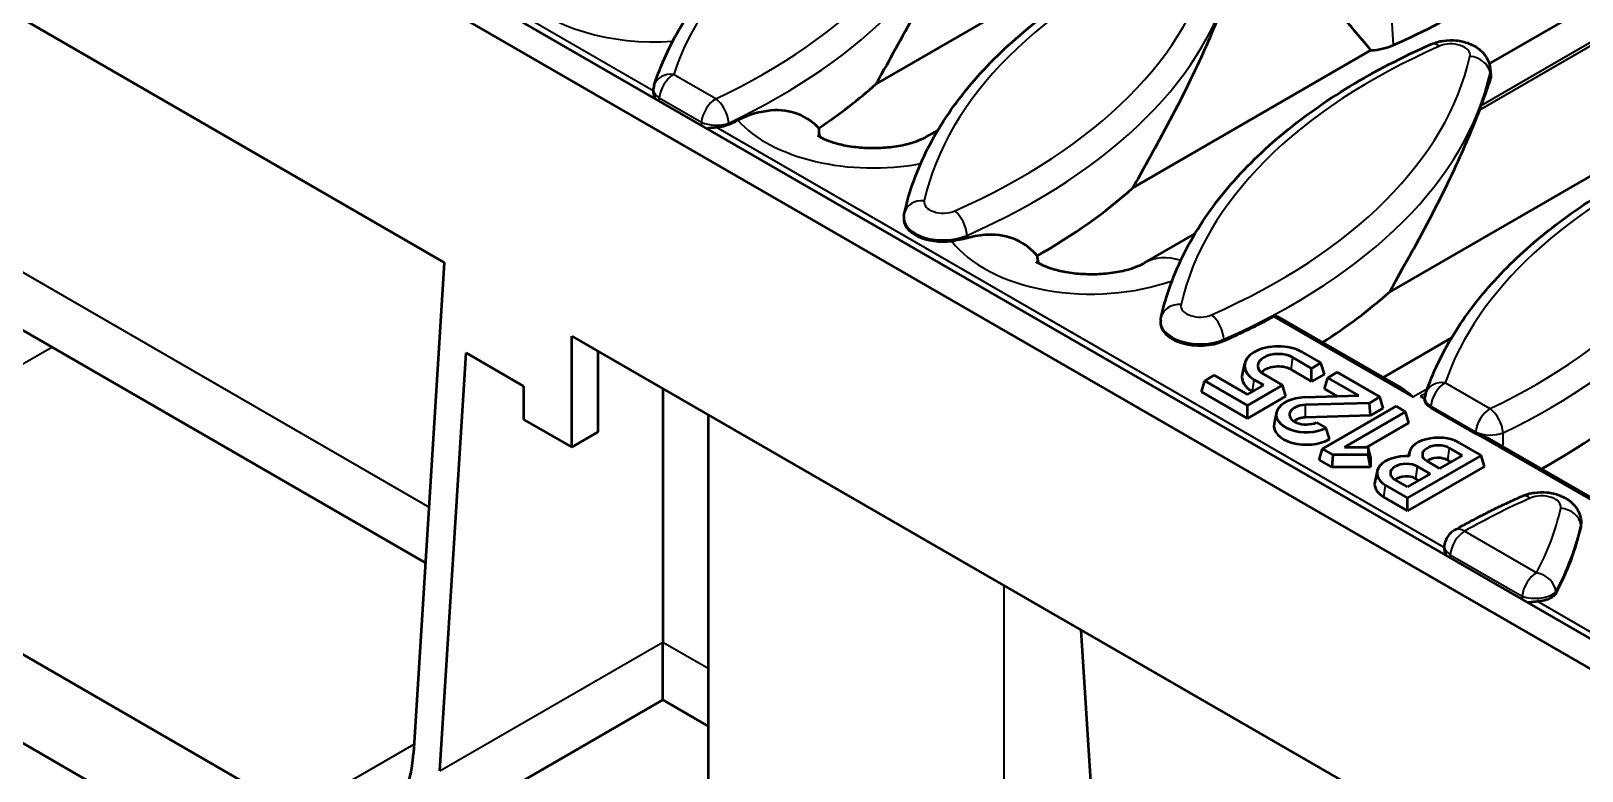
# Model space of a CAD drawing. Header units: millimetres. Extents: x 0 to 1485, y 0 to 1050.
# Drawn here: x 66.7 to 123.8, y 240.1 to 267.3 of the extents above; entities that cross this region are included whole.
import ezdxf

# ---------------------------------------------------------------- set-up
doc = ezdxf.new("R2010")
doc.units = ezdxf.units.MM
doc.header["$LTSCALE"] = 2.5
doc.layers.add('Sichtbar (ISO)', color=7, linetype='Continuous', lineweight=50)
doc.layers.add('Sichtbar schmal (ISO)', color=7, linetype='Continuous', lineweight=35)

msp = doc.modelspace()

# ---------------------------------------------------------------- linework, layer by layer
at = {"layer": 'Sichtbar (ISO)'}
for p, q in [((399.039, 86.231), (43.718, 291.376)), ((42.745, 290.814), (398.067, 85.67)), ((51.675, 276.269), (81.899, 258.819)), ((106.549, 270.45), (97.786, 265.391)), ((120.351, 266.128), (125.072, 268.853)), ((115.998, 266.627), (107.236, 261.568)), ((120.387, 265.949), (120.413, 265.711)), ((89.586, 265.155), (89.593, 265.212)), ((99.632, 263.444), (100.066, 263.695)), ((125.448, 262.805), (116.686, 257.746)), ((98.811, 260.535), (98.805, 260.481)), ((107.668, 258.805), (109.516, 259.872)), ((81.899, 258.819), (80.765, 240.754)), ((112.555, 256.837), (117.127, 254.197)), ((65.55, 256.815), (81.206, 247.776)), ((108.26, 256.712), (108.255, 256.659)), ((86.586, 256.113), (200.607, 190.283)), ((86.586, 252.031), (86.586, 256.113)), ((116.443, 254.593), (118.965, 256.049)), ((81.735, 240.115), (82.701, 255.499)), ((82.701, 255.499), (84.818, 254.276)), ((87.558, 252.592), (87.558, 255.552)), ((113.81, 254.926), (113.118, 255.326)), ((113.464, 255.526), (114.156, 255.127)), ((114.156, 255.127), (113.81, 254.926)), ((114.281, 254.718), (114.156, 255.127)), ((109.88, 254.473), (110.227, 254.674)), ((110.227, 254.674), (111.453, 253.966)), ((111.348, 255.107), (111.261, 254.705)), ((112.05, 254.71), (112.742, 254.31)), ((113.81, 254.446), (113.055, 254.882)), ((113.81, 254.446), (113.81, 254.926)), ((114.281, 254.718), (113.81, 254.446)), ((114.281, 254.174), (114.406, 254.582)), ((114.406, 254.582), (114.752, 254.782)), ((115.546, 253.924), (114.406, 254.582)), ((114.752, 254.782), (116.325, 253.875)), ((84.818, 254.276), (84.818, 253.051)), ((89.945, 254.174), (89.945, 244.855)), ((109.756, 254.065), (109.88, 254.473)), ((111.453, 253.085), (109.756, 254.065)), ((111.453, 253.566), (109.88, 254.473)), ((111.453, 253.966), (112.049, 254.31)), ((112.742, 254.31), (111.453, 253.566)), ((112.049, 254.31), (111.703, 254.509)), ((112.867, 253.902), (112.742, 254.31)), ((114.757, 253.899), (114.281, 254.174)), ((112.867, 253.902), (111.453, 253.085)), ((111.453, 253.085), (111.453, 253.566)), ((113.562, 253.862), (115.546, 253.924)), ((115.94, 253.652), (113.588, 253.58)), ((114.217, 251.969), (116.921, 253.531)), ((116.325, 253.875), (115.94, 253.652)), ((115.978, 253.194), (115.94, 253.652)), ((116.449, 253.466), (115.978, 253.194)), ((116.449, 253.466), (116.325, 253.875)), ((116.921, 253.531), (117.268, 253.33)), ((117.823, 253.898), (117.977, 253.809)), ((117.977, 253.809), (117.984, 253.871)), ((118.194, 253.48), (119.853, 252.522)), ((84.818, 253.051), (86.586, 252.031)), ((91.613, 253.211), (91.613, 224.423)), ((112.518, 253.301), (112.43, 252.9)), ((115.978, 253.194), (113.593, 253.121)), ((113.994, 252.934), (114.342, 252.733)), ((117.268, 253.33), (115.018, 252.031)), ((117.392, 252.922), (115.849, 252.031)), ((117.392, 252.922), (117.268, 253.33)), ((86.586, 252.031), (87.558, 252.592)), ((125.162, 249.558), (120.36, 252.331)), ((114.092, 251.561), (114.217, 251.969)), ((114.6, 251.748), (114.217, 251.969)), ((114.564, 251.289), (114.6, 251.748)), ((115.89, 251.748), (114.6, 251.748)), ((115.018, 252.031), (115.89, 252.031)), ((115.978, 251.674), (115.89, 252.031)), ((115.89, 252.031), (115.89, 251.748)), ((115.978, 251.289), (115.89, 251.748)), ((120.049, 251.725), (117.345, 250.164)), ((117.406, 251.829), (117.377, 251.692)), ((119.355, 251.725), (118.524, 251.244)), ((118.892, 251.992), (119.355, 251.725)), ((119.239, 252.192), (120.049, 251.725)), ((120.174, 251.316), (120.049, 251.725)), ((114.564, 251.289), (114.092, 251.561)), ((115.978, 251.289), (114.564, 251.289)), ((115.978, 251.674), (115.978, 251.289)), ((116.228, 251.149), (116.14, 250.747)), ((120.174, 251.316), (117.345, 249.683)), ((117.714, 251.311), (118.177, 251.044)), ((118.524, 251.244), (118.061, 251.512)), ((118.94, 251.484), (118.83, 251.548)), ((117.345, 250.164), (116.535, 250.631)), ((117.345, 250.564), (116.882, 250.831)), ((118.177, 251.044), (117.345, 250.564)), ((117.761, 250.804), (117.652, 250.867)), ((117.345, 249.683), (116.473, 250.187)), ((117.345, 249.683), (117.345, 250.164)), ((76.445, 238.596), (57.129, 249.748)), ((123.73, 249.323), (123.736, 249.269)), ((118.691, 248.361), (118.703, 248.436)), ((74.565, 236.415), (59.009, 245.397)), ((89.945, 242.731), (89.945, 244.855)), ((105.326, 245.294), (105.932, 235.625)), ((89.945, 242.731), (80.195, 237.102)), ((89.945, 242.731), (91.613, 241.768))]:
    msp.add_line(p, q, dxfattribs=at)
for centre, start, end in [((90.338, 265.128), 161.8728, 173.5268), ((118.729, 253.786), 161.0387, 173.501), ((119.444, 248.323), 119.8218, 171.3666)]:
    msp.add_arc(centre, 0.75, start, end, dxfattribs=at)
for centre, major_axis, start_param, end_param in [((101.259, 278.583), (-25.638, 0), 2.222684, 2.567922), ((115.812, 267.574), (-1.65, 0), 1.683917, 2.222684), ((76.253, 273.424), (-25.638, 0), 2.430565, 2.567922), ((95.152, 267.616), (25.441, 0), 6.064161, 6.076487), ((76.253, 275.262), (-25.441, 0), 2.256507, 2.273586), ((97.675, 263.694), (-2, 0), 6.221759, 6.504343), ((85.703, 269.602), (-25.638, 0), 2.349541, 2.567922), ((100.256, 260.43), (-1.453, 0), 6.221282, 8.073261), ((105.71, 259.054), (-2, 0), 6.273345, 6.504343), ((95.152, 265.779), (-25.638, 0), 2.409037, 2.567922), ((95.152, 267.616), (25.441, 0), 5.364276, 5.458493), ((109.705, 256.607), (-1.453, 0), 6.221282, 8.505869), ((112.584, 255.018), (-1.245, 0), 3.926991, 7.068583), ((112.584, 255.018), (-0.755, 0), 3.926991, 7.068583), ((112.584, 254.61), (-1.333, 0), 6.158178, 7.059706), ((112.584, 254.61), (-0.667, 0), 3.926991, 5.874499), ((113.621, 253.221), (-1.112, 0), 4.765742, 8.560001), ((113.621, 253.221), (-0.621, 0), 4.765742, 8.497043), ((104.602, 261.956), (-25.638, 0), 2.331, 2.567922), ((113.621, 252.813), (-1.2, 0), 6.158178, 8.63938), ((113.621, 252.813), (-0.533, 0), 4.765742, 5.72703), ((118.476, 251.752), (-1.079, 0), 3.926991, 6.380833), ((117.298, 251.071), (-1.079, 0), 4.614742, 7.068583), ((118.476, 251.752), (-0.588, 0), 3.926991, 7.068583), ((117.298, 251.071), (-0.588, 0), 3.926991, 7.068583), ((118.476, 251.344), (-0.5, 0), 3.926991, 5.675041), ((117.298, 250.663), (-1.167, 0), 6.158178, 7.068583), ((117.298, 250.663), (-0.5, 0), 3.926991, 5.675041), ((98.495, 250.989), (25.441, 0), 5.984161, 6.154897), ((122.285, 249.218), (1.453, 0), 6.154897, 6.345089), ((76.445, 243.597), (3.062, -5.304), 5.497787, 6.99877)]:
    msp.add_ellipse(centre, major_axis=major_axis, ratio=0.57735, start_param=start_param, end_param=end_param, dxfattribs=at)
for points, knots in [([(89.625, 265.361), (89.868, 266.101), (90.202, 266.826), (91.044, 268.23), (91.551, 268.91), (92.723, 270.21), (93.388, 270.831), (94.858, 272.006), (95.665, 272.559), (97.402, 273.588), (98.333, 274.064), (99.316, 274.497)], [2.5430011, 2.5430011, 2.5430011, 2.5430011, 2.6894216, 2.6894216, 2.835842, 2.835842, 2.9822625, 2.9822625, 3.1286829, 3.1286829, 3.2751034, 3.2751034, 3.2751034, 3.2751034]), ([(101.086, 272.07), (100.847, 271.45), (100.533, 270.694), (99.715, 268.94), (99.188, 267.925), (98.454, 266.592), (98.223, 266.181), (97.922, 265.638), (97.854, 265.515), (97.786, 265.391)], [5.610352, 5.610352, 5.610352, 5.610352, 6.256852, 6.256852, 7.009099, 7.009099, 7.296608, 7.296608, 7.380319, 7.380319, 7.380319, 7.380319]), ([(98.829, 260.645), (99.01, 261.455), (99.301, 262.252), (100.09, 263.799), (100.588, 264.548), (101.77, 265.981), (102.456, 266.666), (103.995, 267.957), (104.849, 268.564), (106.703, 269.689), (107.704, 270.207), (108.766, 270.675)], [2.4844831, 2.4844831, 2.4844831, 2.4844831, 2.6426072, 2.6426072, 2.8007312, 2.8007312, 2.9588553, 2.9588553, 3.1169793, 3.1169793, 3.2751034, 3.2751034, 3.2751034, 3.2751034]), ([(115.998, 266.627), (115.92, 266.722), (115.838, 266.819), (115.558, 267.147), (115.352, 267.385), (114.951, 267.886), (114.754, 268.146), (114.506, 268.589), (114.431, 268.752), (114.347, 269.051), (114.332, 269.19), (114.345, 269.312)], [1.2625413, 1.2625413, 1.2625413, 1.2625413, 1.3515841, 1.3515841, 1.5621044, 1.5621044, 1.7726247, 1.7726247, 1.8811482, 1.8811482, 1.9808775, 1.9808775, 1.9808775, 1.9808775]), ([(110.536, 268.247), (110.297, 267.628), (109.982, 266.872), (109.165, 265.117), (108.638, 264.102), (107.903, 262.769), (107.672, 262.359), (107.371, 261.816), (107.303, 261.692), (107.236, 261.568)], [5.610352, 5.610352, 5.610352, 5.610352, 6.256852, 6.256852, 7.009099, 7.009099, 7.296608, 7.296608, 7.380319, 7.380319, 7.380319, 7.380319]), ([(108.279, 256.822), (108.46, 257.632), (108.751, 258.429), (109.54, 259.976), (110.037, 260.725), (111.22, 262.159), (111.905, 262.843), (113.444, 264.135), (114.298, 264.742), (116.153, 265.866), (117.153, 266.384), (118.215, 266.852)], [2.4844831, 2.4844831, 2.4844831, 2.4844831, 2.6426072, 2.6426072, 2.8007312, 2.8007312, 2.9588553, 2.9588553, 3.1169793, 3.1169793, 3.2751034, 3.2751034, 3.2751034, 3.2751034]), ([(118.215, 266.852), (118.361, 266.916), (118.51, 266.956), (118.819, 267.001), (118.978, 267.005), (119.293, 266.974), (119.449, 266.939), (119.75, 266.823), (119.897, 266.743), (120.135, 266.529), (120.232, 266.411), (120.344, 266.168), (120.375, 266.061), (120.387, 265.949)], [3.275103, 3.275103, 3.275103, 3.275103, 3.678313, 3.678313, 4.097335, 4.097335, 4.515601, 4.515601, 4.926242, 4.926242, 5.237349, 5.237349, 5.435884, 5.435884, 5.435884, 5.435884]), ([(120.398, 265.6), (120.327, 265.387), (120.244, 265.142), (120.121, 264.796), (120.087, 264.701), (120.051, 264.602)], [1.2744847, 1.2744847, 1.2744847, 1.2744847, 1.5601918, 1.5601918, 1.6631773, 1.6631773, 1.6631773, 1.6631773]), ([(120.412, 265.711), (120.416, 265.683), (120.413, 265.653), (120.403, 265.615), (120.401, 265.607), (120.398, 265.6)], [1.94452131, 1.94452131, 1.94452131, 1.94452131, 1.9896717, 1.9896717, 2.0005996, 2.0005996, 2.0005996, 2.0005996]), ([(89.585, 265.135), (89.584, 265.105), (89.587, 265.067), (89.608, 264.971), (89.626, 264.915), (89.652, 264.855)], [-0.14022886, -0.14022886, -0.14022886, -0.14022886, -0.09881861, -0.09881861, -0.05441139, -0.05441139, -0.05441139, -0.05441139]), ([(95.678, 263.765), (95.499, 263.955), (95.249, 264.15), (94.619, 264.396), (94.278, 264.445), (93.523, 264.377), (93.116, 264.259), (92.697, 264.054)], [-0.9977899, -0.9977899, -0.9977899, -0.9977899, -0.6522399, -0.6522399, -0.3296922, -0.3296922, 0, 0, 0, 0]), ([(119.985, 264.425), (119.746, 263.805), (119.432, 263.049), (118.614, 261.294), (118.087, 260.28), (117.353, 258.946), (117.122, 258.536), (116.821, 257.993), (116.753, 257.87), (116.686, 257.746)], [5.610352, 5.610352, 5.610352, 5.610352, 6.256852, 6.256852, 7.009099, 7.009099, 7.296608, 7.296608, 7.380319, 7.380319, 7.380319, 7.380319]), ([(91.56, 263.754), (91.618, 263.765), (91.679, 263.775), (91.797, 263.79), (91.852, 263.795), (91.904, 263.796)], [-0.06412847, -0.06412847, -0.06412847, -0.06412847, -0.03118776, -0.03118776, -0.00003867, -0.00003867, -0.00003867, -0.00003867]), ([(92.363, 263.893), (92.287, 263.858), (92.2, 263.831), (92.041, 263.803), (91.973, 263.796), (91.904, 263.796)], [0, 0, 0, 0, 0.05866939, 0.05866939, 0.09989861, 0.09989861, 0.09989861, 0.09989861]), ([(95.635, 263.498), (95.635, 263.498), (95.65, 263.485), (95.721, 263.44), (95.787, 263.404), (95.968, 263.322), (96.085, 263.277), (96.369, 263.19), (96.539, 263.149), (96.921, 263.08), (97.135, 263.055), (97.584, 263.029), (97.819, 263.031), (98.275, 263.061), (98.496, 263.09), (98.891, 263.166), (99.066, 263.213), (99.35, 263.309), (99.463, 263.357), (99.58, 263.415), (99.609, 263.43), (99.632, 263.444)], [4.540386, 4.540386, 4.540386, 4.540386, 4.669794, 4.669794, 4.835421, 4.835421, 5.009173, 5.009173, 5.197457, 5.197457, 5.400181, 5.400181, 5.611703, 5.611703, 5.822838, 5.822838, 6.023942, 6.023942, 6.208979, 6.208979, 6.283185, 6.283185, 6.283185, 6.283185]), ([(118.02, 254.029), (118.27, 254.758), (118.611, 255.472), (119.459, 256.855), (119.967, 257.524), (121.135, 258.804), (121.796, 259.416), (123.256, 260.572), (124.055, 261.117), (125.773, 262.132), (126.693, 262.601), (127.665, 263.029)], [2.5520139, 2.5520139, 2.5520139, 2.5520139, 2.6966318, 2.6966318, 2.8412497, 2.8412497, 2.9858676, 2.9858676, 3.1304855, 3.1304855, 3.2751034, 3.2751034, 3.2751034, 3.2751034]), ([(98.811, 260.535), (98.812, 260.542), (98.813, 260.549), (98.815, 260.564), (98.816, 260.572), (98.818, 260.586), (98.819, 260.594), (98.822, 260.609), (98.823, 260.616), (98.826, 260.63), (98.827, 260.638), (98.829, 260.645)], [2.41809785, 2.41809785, 2.41809785, 2.41809785, 2.4313749, 2.4313749, 2.44465196, 2.44465196, 2.45792902, 2.45792902, 2.47120608, 2.47120608, 2.48448314, 2.48448314, 2.48448314, 2.48448314]), ([(101.14, 259.721), (101.076, 259.703), (101.007, 259.687), (100.821, 259.648), (100.698, 259.627), (100.572, 259.611)], [-0.1266262, -0.1266262, -0.1266262, -0.1266262, -0.0779723, -0.0779723, 0, 0, 0, 0]), ([(103.71, 259.066), (103.522, 259.3), (103.265, 259.509), (102.629, 259.788), (102.276, 259.853), (101.649, 259.83), (101.398, 259.791), (101.14, 259.721)], [-0.9634855, -0.9634855, -0.9634855, -0.9634855, -0.6379134, -0.6379134, -0.3248941, -0.3248941, -0.1287876, -0.1287876, -0.1287876, -0.1287876]), ([(103.67, 258.858), (103.67, 258.858), (103.685, 258.846), (103.756, 258.801), (103.822, 258.765), (104.003, 258.683), (104.12, 258.638), (104.404, 258.551), (104.574, 258.509), (104.956, 258.441), (105.171, 258.416), (105.619, 258.39), (105.854, 258.391), (106.31, 258.422), (106.531, 258.45), (106.926, 258.527), (107.101, 258.574), (107.385, 258.669), (107.498, 258.717), (107.615, 258.776), (107.644, 258.791), (107.668, 258.805)], [4.540386, 4.540386, 4.540386, 4.540386, 4.669794, 4.669794, 4.835421, 4.835421, 5.009173, 5.009173, 5.197457, 5.197457, 5.400181, 5.400181, 5.611703, 5.611703, 5.822838, 5.822838, 6.023942, 6.023942, 6.208979, 6.208979, 6.283185, 6.283185, 6.283185, 6.283185]), ([(108.26, 256.712), (108.261, 256.719), (108.262, 256.727), (108.264, 256.742), (108.265, 256.749), (108.267, 256.764), (108.269, 256.771), (108.271, 256.786), (108.273, 256.793), (108.275, 256.808), (108.277, 256.815), (108.279, 256.822)], [2.41809785, 2.41809785, 2.41809785, 2.41809785, 2.4313749, 2.4313749, 2.44465196, 2.44465196, 2.45792902, 2.45792902, 2.47120608, 2.47120608, 2.48448314, 2.48448314, 2.48448314, 2.48448314]), ([(112.421, 256.83), (112.421, 256.83), (112.421, 256.83), (112.445, 256.843), (112.469, 256.85), (112.516, 256.853), (112.537, 256.847), (112.555, 256.837)], [0.22634902, 0.22634902, 0.22634902, 0.22634902, 0.22652075, 0.22652075, 0.24537158, 0.24537158, 0.26409922, 0.26409922, 0.26409922, 0.26409922]), ([(117.127, 254.197), (117.138, 254.191), (117.15, 254.184), (117.296, 254.095), (117.424, 253.987), (117.541, 253.874)], [0.6671983, 0.6671983, 0.6671983, 0.6671983, 0.6785424, 0.6785424, 0.8154199, 0.8154199, 0.8154199, 0.8154199]), ([(118.194, 253.48), (118.126, 253.519), (118.071, 253.566), (118.005, 253.658), (117.987, 253.699), (117.975, 253.764), (117.975, 253.787), (117.977, 253.809)], [0, 0, 0, 0, 0.0584703, 0.0584703, 0.1027067, 0.1027067, 0.126263, 0.126263, 0.126263, 0.126263]), ([(119.992, 252.459), (120.051, 252.438), (120.112, 252.422), (120.221, 252.389), (120.267, 252.375), (120.326, 252.349), (120.343, 252.34), (120.36, 252.331)], [-0.10168037, -0.10168037, -0.10168037, -0.10168037, -0.07271037, -0.07271037, -0.04866102, -0.04866102, -0.03815355, -0.03815355, -0.03815355, -0.03815355]), ([(119.071, 248.974), (119.228, 249.064), (119.386, 249.152), (119.707, 249.327), (119.869, 249.413), (120.198, 249.582), (120.364, 249.666), (120.699, 249.83), (120.868, 249.911), (121.211, 250.07), (121.384, 250.148), (121.558, 250.225)], [3.1451904, 3.1451904, 3.1451904, 3.1451904, 3.171173, 3.171173, 3.1971556, 3.1971556, 3.2231382, 3.2231382, 3.2491208, 3.2491208, 3.2751034, 3.2751034, 3.2751034, 3.2751034]), ([(121.558, 250.225), (121.703, 250.289), (121.853, 250.329), (122.161, 250.375), (122.32, 250.378), (122.636, 250.347), (122.792, 250.312), (123.093, 250.196), (123.24, 250.116), (123.478, 249.902), (123.574, 249.784), (123.687, 249.541), (123.718, 249.434), (123.73, 249.323)], [3.275103, 3.275103, 3.275103, 3.275103, 3.678313, 3.678313, 4.097335, 4.097335, 4.515601, 4.515601, 4.926242, 4.926242, 5.237349, 5.237349, 5.435884, 5.435884, 5.435884, 5.435884]), ([(118.689, 248.332), (118.688, 248.302), (118.691, 248.263), (118.711, 248.168), (118.728, 248.113), (118.753, 248.054)], [-0.13776214, -0.13776214, -0.13776214, -0.13776214, -0.09668097, -0.09668097, -0.05354567, -0.05354567, -0.05354567, -0.05354567]), ([(122.807, 246.662), (122.777, 246.608), (122.73, 246.557), (122.605, 246.469), (122.529, 246.433), (122.357, 246.381), (122.264, 246.364), (122.149, 246.358), (122.129, 246.357), (122.109, 246.357)], [0, 0, 0, 0, 0.05944, 0.05944, 0.1179727, 0.1179727, 0.1758893, 0.1758893, 0.1877699, 0.1877699, 0.1877699, 0.1877699]), ([(121.768, 246.313), (121.825, 246.324), (121.884, 246.335), (122, 246.351), (122.056, 246.356), (122.109, 246.357)], [-0.06420768, -0.06420768, -0.06420768, -0.06420768, -0.0317704, -0.0317704, -0.00003898, -0.00003898, -0.00003898, -0.00003898])]:
    msp.add_open_spline(points, degree=3, knots=knots, dxfattribs=at)
for points, degree in [([(89.585, 265.135), (89.585, 265.141), (89.586, 265.148), (89.586, 265.155)], 3), ([(114.47, 252.323), (114.405, 252.536), (114.342, 252.733)], 2), ([(119.992, 252.459), (119.942, 252.477), (119.895, 252.498), (119.853, 252.522)], 3), ([(118.689, 248.332), (118.689, 248.341), (118.69, 248.351), (118.691, 248.361)], 3)]:
    msp.add_open_spline(points, degree=degree, dxfattribs=at)
at = {"layer": 'Sichtbar schmal (ISO)'}
for p, q in [((89.585, 265.135), (83.953, 268.386)), ((116.69, 268.8), (116.813, 266.817)), ((124.119, 266.811), (119.985, 264.425)), ((120.051, 264.602), (124.18, 266.985)), ((91.89, 264.844), (90.338, 265.74)), ((120.378, 265.791), (120.398, 265.6)), ((89.81, 264.876), (91.362, 263.98)), ((118.689, 248.332), (91.904, 263.796)), ((61.379, 261.347), (81.335, 249.826)), ((101.134, 259.819), (101.14, 259.721)), ((112.421, 256.83), (117.541, 253.874)), ((57.129, 249.748), (67.46, 255.712)), ((110.583, 255.996), (110.587, 255.94)), ((113.055, 254.882), (113.118, 255.326)), ((111.643, 254.076), (111.703, 254.509)), ((117.541, 253.874), (118.073, 254.181)), ((118.013, 254.008), (117.823, 253.898)), ((120.381, 253.444), (118.729, 254.398)), ((113.593, 253.121), (113.588, 253.58)), ((118.201, 253.534), (119.853, 252.58)), ((119.992, 252.459), (125.576, 249.235)), ((118.83, 251.548), (118.892, 251.992)), ((117.652, 250.867), (117.714, 251.311)), ((116.473, 250.187), (116.535, 250.631)), ((122.09, 247.408), (119.444, 248.936)), ((123.721, 249.164), (123.727, 249.11)), ((118.916, 248.072), (121.562, 246.544)), ((102.496, 221.82), (102.496, 246.928)), ((126.777, 243.662), (122.109, 246.357)), ((81.735, 240.115), (89.945, 244.855)), ((89.945, 244.855), (91.613, 243.892)), ((76.445, 238.596), (80.787, 241.103))]:
    msp.add_line(p, q, dxfattribs=at)
for centre, major_axis, ratio, start_param, end_param in [((114.597, 263.093), (-24.688, 0), 0.57735, 5.364276, 6.096379), ((76.253, 275.874), (24.688, 0), 0.57735, 5.398309, 6.154897), ((76.253, 275.315), (25.435, 0), 0.57735, 5.398309, 6.154897), ((124.046, 259.27), (-24.688, 0), 0.57735, 5.364276, 6.154897), ((85.703, 272.051), (24.688, 0), 0.57735, 5.364276, 6.154897), ((85.703, 271.492), (25.435, 0), 0.57735, 5.364276, 6.154897), ((89.639, 270.17), (5.597, 0), 0.57735, 3.632472, 4.831592), ((133.496, 255.447), (-24.688, 0), 0.57735, 5.364276, 6.154897), ((118.518, 266.166), (-0.302, 0.686), 0.495359, 5.556196, 6.283185), ((118.943, 266.457), (0.7, 0), 0.57735, 6.154897, 8.505869), ((95.152, 268.229), (24.688, 0), 0.57735, 5.364276, 6.154897), ((119.637, 265.793), (0.732, -0.164), 0.809787, 0.26626, 1.74979), ((90.338, 265.128), (-0.713, 0.233), 0.802291, 4.969238, 6.283185), ((90.338, 265.128), (0.375, 0.65), 0.57735, 0.785398, 2.268928), ((95.152, 267.67), (25.435, 0), 0.57735, 5.364276, 6.154897), ((118.943, 265.898), (1.447, 0), 0.57735, 6.154897, 6.345089), ((90.338, 265.128), (-0.745, 0.085), 0.550838, 0, 0.847182), ((91.89, 264.232), (-0.375, -0.65), 0.57735, 3.926991, 5.410521), ((91.89, 264.232), (-0.32, 0.678), 0.517157, 4.059286, 5.542816), ((91.89, 264.232), (0.75, -0.005), 0.477802, 3.933941, 5.398382), ((97.675, 265.531), (5.597, 0), 0.57735, 3.616292, 5.03113), ((101.632, 259.98), (-2, 3.464), 0.57735, 6.110829, 6.283185), ((142.945, 251.625), (-24.688, 0), 0.57735, 5.364276, 6.087366), ((104.602, 264.406), (24.688, 0), 0.57735, 5.405812, 6.154897), ((104.602, 263.847), (25.435, 0), 0.57735, 5.405812, 6.154897), ((99.561, 260.481), (-0.732, 0.164), 0.809787, 4.891383, 6.283185), ((100.256, 261.042), (-0.7, 0), 0.57735, 6.154897, 8.505869), ((100.256, 260.483), (-1.447, 0), 0.57735, 6.221282, 8.505869), ((100.68, 260.108), (-0.302, 0.686), 0.495359, 4.072667, 5.556196), ((105.71, 260.892), (5.597, 0), 0.57735, 3.549197, 5.271493), ((109.668, 255.341), (-2, 3.464), 0.57735, 5.737131, 6.283185), ((109.011, 256.659), (-0.732, 0.164), 0.809787, 4.891383, 6.283185), ((109.705, 257.219), (-0.7, 0), 0.57735, 6.154897, 8.505869), ((110.13, 256.285), (0.302, -0.686), 0.495359, 0.931074, 2.414604), ((109.705, 256.66), (-1.447, 0), 0.57735, 6.221282, 8.505869), ((118.729, 253.786), (-0.709, 0.244), 0.800892, 4.980908, 6.283185), ((118.729, 253.786), (0.375, 0.65), 0.57735, 0.785398, 2.268928), ((118.729, 253.786), (-0.745, 0.085), 0.551116, 0, 0.84743), ((120.381, 252.832), (-0.375, -0.65), 0.57735, 3.926991, 5.410521), ((120.381, 252.832), (-0.324, 0.676), 0.521883, 4.056203, 5.539733), ((120.381, 252.832), (0.75, -0.005), 0.477436, 3.933712, 5.405603), ((136.838, 238.821), (24.688, 0), 0.57735, 2.222684, 2.352597), ((121.86, 249.539), (-0.302, 0.686), 0.495359, 5.556196, 6.283185), ((122.285, 249.83), (0.7, 0), 0.57735, 6.154897, 8.505869), ((98.495, 251.602), (24.688, 0), 0.57735, 5.984546, 6.154897), ((122.98, 249.166), (0.732, -0.164), 0.809787, 0.26626, 1.74979), ((119.444, 248.323), (0.375, 0.65), 0.57735, 0.785398, 2.268928), ((119.444, 248.323), (-0.373, 0.651), 0.575269, 5.49958, 6.283185), ((98.495, 251.043), (25.435, 0), 0.57735, 5.984546, 6.154897), ((122.285, 249.271), (1.447, 0), 0.57735, 6.154897, 6.345089), ((119.444, 248.323), (-0.742, 0.113), 0.573146, 0, 0.868376), ((122.09, 246.796), (-0.375, -0.65), 0.57735, 3.926991, 5.410521), ((122.09, 246.796), (-0.662, 0.353), 0.780357, 3.623159, 5.106689), ((122.09, 246.796), (0.749, 0.034), 0.436721, 3.910403, 5.955385)]:
    msp.add_ellipse(centre, major_axis=major_axis, ratio=ratio, start_param=start_param, end_param=end_param, dxfattribs=at)
for points in [[(89.798, 264.771), (89.8, 264.788), (89.802, 264.805), (89.804, 264.821)], [(89.804, 264.821), (89.806, 264.84), (89.808, 264.858), (89.81, 264.876)], [(91.362, 263.98), (91.362, 263.961), (91.361, 263.941), (91.361, 263.922)], [(91.361, 263.922), (91.361, 263.904), (91.361, 263.887), (91.361, 263.869)], [(92.363, 263.893), (92.363, 263.913), (92.363, 263.932), (92.363, 263.951)], [(118.194, 253.48), (118.197, 253.498), (118.199, 253.516), (118.201, 253.534)], [(119.853, 252.58), (119.853, 252.561), (119.853, 252.541), (119.853, 252.522)], [(120.855, 252.045), (120.856, 252.215), (120.858, 252.384), (120.859, 252.553)], [(118.9, 247.969), (118.903, 247.985), (118.905, 248.002), (118.908, 248.018)], [(118.908, 248.018), (118.911, 248.036), (118.913, 248.054), (118.916, 248.072)], [(122.807, 246.662), (122.806, 246.682), (122.805, 246.702), (122.804, 246.722)], [(121.562, 246.544), (121.563, 246.524), (121.563, 246.504), (121.564, 246.484)], [(121.564, 246.484), (121.565, 246.466), (121.566, 246.448), (121.567, 246.429)]]:
    msp.add_open_spline(points, degree=3, dxfattribs=at)

doc.saveas('drawing.dxf')
